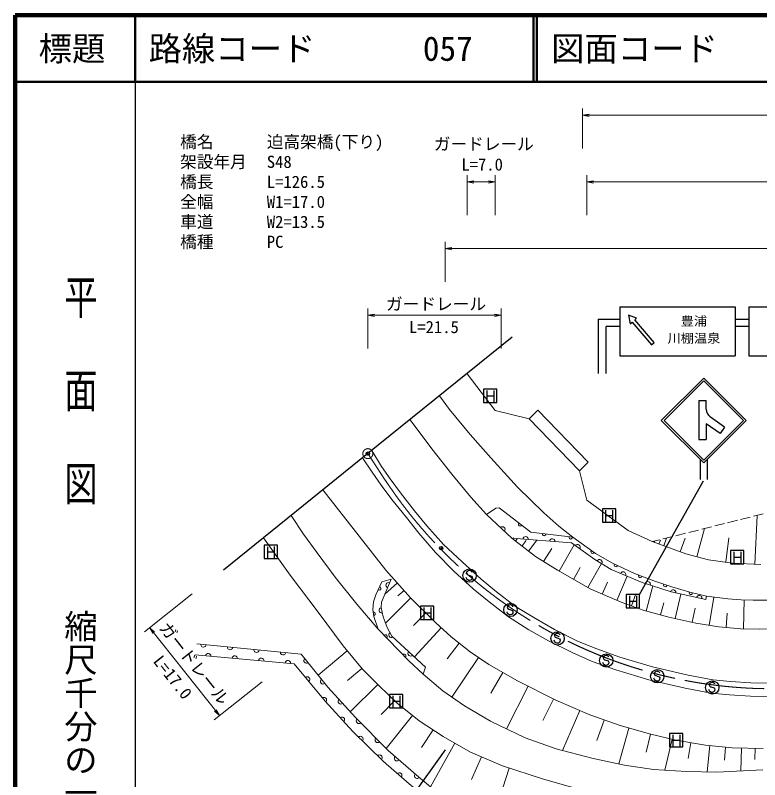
# Model space of a CAD drawing. Units: millimetres, scale not verified. Extents: x 40000 to 680000, y 20000 to 380000.
# Drawn here: x 40000 to 151668, y 265339 to 380000 of the extents above; entities that cross this region are included whole.
import ezdxf
from ezdxf.enums import TextEntityAlignment as Align

# ---------------------------------------------------------------- set-up
doc = ezdxf.new("R2010")
doc.units = ezdxf.units.MM
doc.header["$LTSCALE"] = 1000
doc.header["$PDMODE"] = 32
doc.header["$PDSIZE"] = 500
doc.linetypes.add('CHAIN', pattern=[18.5, 12, -1.5, 3.5, -1.5])
for name, color, linetype, lineweight in [('M-BMK', 2, 'CHAIN', 13), ('M-BMK-OTRS', 5, 'Continuous', 25), ('M-STR-HTXT', 7, 'Continuous', 13), ('M-STR-STRC', 7, 'Continuous', 25), ('M-TTL', 2, 'Continuous', 140), ('M-TTL-BAND', 7, 'Continuous', 25), ('M-TTL-LINE', 7, 'Continuous', 50), ('M-WORK', 1, 'Continuous', 13)]:
    doc.layers.add(name, color=color, linetype=linetype, lineweight=lineweight)
doc.layers.add('M-OTRS', color=6, linetype='Continuous')
doc.layers.add('M-TTL-TXT', color=7, linetype='Continuous')
doc.styles.add('@ＭＳ ゴシック', font='')
doc.styles.add('ＭＳ ゴシック', font='')
doc.styles.get('@ＭＳ ゴシック').set_extended_font_data('@MS Gothic')
doc.styles.get('ＭＳ ゴシック').set_extended_font_data('MS Gothic')

# ---------------------------------------------------------------- blocks, each defined once
blk = doc.blocks.new('open_arrow')
at = {"color": 0, "linetype": 'Continuous', "lineweight": -2}
blk.add_lwpolyline([(7.5, 1.25), (0, 0), (7.5, -1.25)], dxfattribs=at)

msp = doc.modelspace()

# ---------------------------------------------------------------- linework, layer by layer
at = {"layer": 'M-BMK'}
msp.add_line((92886, 314246), (95501, 310282), dxfattribs=at)
msp.add_circle((92886, 314246), 750, dxfattribs=at)
msp.add_arc((153557, 348489), 69500, 213.34864, 286.93078, dxfattribs=at)
at = {"layer": 'M-BMK-OTRS'}
for p, q in [((114554, 331704), (92886, 314246)), ((92886, 314246), (71218, 296787))]:
    msp.add_line(p, q, dxfattribs=at)
at = {"layer": 'M-OTRS'}
for p in [(92886, 314246), (103861, 300080)]:
    msp.add_point(p, dxfattribs=at)
at = {"layer": 'M-STR-HTXT'}
for p, q in [((125066, 360000), (125066, 366000)), ((125066, 365000), (205674, 365000)), ((107773, 350000), (107773, 356000)), ((111960, 350000), (111960, 356000)), ((125736, 350000), (125736, 356000)), ((107773, 355000), (111960, 355000)), ((125736, 355000), (261927, 355000)), ((104473, 340000), (104473, 346000)), ((104473, 345000), (225356, 345000)), ((92886, 330000), (92886, 336000)), ((112879, 330000), (112879, 336000)), ((92886, 335000), (112879, 335000)), ((66525, 293230), (59362, 287540)), ((60145, 288162), (70639, 274950)), ((77019, 280019), (69856, 274328))]:
    msp.add_line(p, q, dxfattribs=at)
at = {"layer": 'M-STR-STRC'}
for p, q in [((130683, 336268), (130683, 328897)), ((130683, 336268), (147978, 336268)), ((147978, 336268), (147978, 328897)), ((150020, 336268), (150020, 328897)), ((150020, 336268), (167315, 336268)), ((133201, 334559), (131965, 335000)), ((131965, 335000), (132222, 333712)), ((127419, 334421), (128641, 334421)), ((127419, 334421), (127419, 326268)), ((128641, 334421), (130683, 334421)), ((132222, 333712), (132510, 333961)), ((132510, 333961), (135440, 330571)), ((132913, 334310), (133201, 334559)), ((135843, 330920), (132913, 334310)), ((147978, 334421), (150020, 334421)), ((128641, 326268), (128641, 333333)), ((130683, 333333), (128641, 333333)), ((150020, 333333), (147978, 333333)), ((135440, 330571), (135843, 330920)), ((130683, 328897), (147978, 328897)), ((150020, 328897), (167315, 328897)), ((112253, 323941), (110253, 323941)), ((110253, 323941), (110253, 321941)), ((110793, 322026), (110793, 323726)), ((111785, 323736), (111785, 322032)), ((112253, 321941), (112253, 323941)), ((110793, 322941), (111785, 322941)), ((142520, 322204), (142520, 316359)), ((142520, 322204), (143651, 322204)), ((143651, 320900), (143651, 322204)), ((110253, 321941), (112253, 321941)), ((146386, 318244), (144270, 319716)), ((145715, 317280), (143651, 318716)), ((143651, 318716), (143651, 316359)), ((146386, 318244), (145715, 317280)), ((142520, 316359), (143651, 316359)), ((142774, 310366), (142774, 313366)), ((143774, 313366), (143774, 310366)), ((133646, 293121), (143253, 310192)), ((130061, 305968), (128061, 305968)), ((128061, 305968), (128061, 303968)), ((128601, 304053), (128601, 305753)), ((129593, 305764), (129593, 304059)), ((130061, 303968), (130061, 305968)), ((128061, 303968), (130061, 303968)), ((128601, 304968), (129593, 304968)), ((79327, 300509), (77327, 300509)), ((77327, 300509), (77327, 298509)), ((79327, 298509), (79327, 300509)), ((77867, 298594), (77867, 300294)), ((77867, 299509), (78858, 299509)), ((78858, 300305), (78858, 298600)), ((149292, 299720), (147292, 299720)), ((147292, 299720), (147292, 297720)), ((147833, 297805), (147833, 299505)), ((148824, 299515), (148824, 297811)), ((149292, 297720), (149292, 299720)), ((77327, 298509), (79327, 298509)), ((147833, 298720), (148824, 298720)), ((147292, 297720), (149292, 297720)), ((107692, 296449), (107676, 296336)), ((107676, 296336), (107762, 296153)), ((107821, 296588), (107692, 296449)), ((107762, 296153), (107913, 296080)), ((107952, 296681), (107821, 296588)), ((107913, 296080), (108445, 295891)), ((108118, 296714), (107952, 296681)), ((108233, 296698), (108118, 296714)), ((108378, 296625), (108233, 296698)), ((108488, 296551), (108378, 296625)), ((108445, 295891), (108525, 295719)), ((108522, 296439), (108488, 296551)), ((107678, 295561), (107639, 295671)), ((107763, 295383), (107678, 295561)), ((107866, 295310), (107763, 295383)), ((108012, 295235), (107866, 295310)), ((108132, 295218), (108012, 295235)), ((108300, 295246), (108132, 295218)), ((108425, 295342), (108300, 295246)), ((108495, 295491), (108425, 295342)), ((108525, 295719), (108495, 295491)), ((133646, 293121), (131646, 293121)), ((131646, 293121), (131646, 291121)), ((132186, 291206), (132186, 292906)), ((133177, 292916), (133177, 291212)), ((133646, 291121), (133646, 293121)), ((102781, 291368), (100781, 291368)), ((100781, 291368), (100781, 289368)), ((102781, 289368), (102781, 291368)), ((113814, 291299), (113798, 291185)), ((113943, 291438), (113814, 291299)), ((114074, 291530), (113943, 291438)), ((114240, 291564), (114074, 291530)), ((114356, 291548), (114240, 291564)), ((114500, 291475), (114356, 291548)), ((114610, 291401), (114500, 291475)), ((114644, 291289), (114610, 291401)), ((132186, 292121), (133177, 292121)), ((101321, 289453), (101321, 291152)), ((101321, 290368), (102313, 290368)), ((102313, 291163), (102313, 289458)), ((113801, 290410), (113762, 290520)), ((113798, 291185), (113884, 291003)), ((113885, 290233), (113801, 290410)), ((113884, 291003), (114035, 290929)), ((113988, 290159), (113885, 290233)), ((114134, 290084), (113988, 290159)), ((114035, 290929), (114567, 290741)), ((114422, 290096), (114254, 290067)), ((114547, 290192), (114422, 290096)), ((114618, 290341), (114547, 290192)), ((114567, 290741), (114647, 290569)), ((114647, 290569), (114618, 290341)), ((131646, 291121), (133646, 291121)), ((100781, 289368), (102781, 289368)), ((114254, 290067), (114134, 290084)), ((120893, 287030), (120877, 286916)), ((120877, 286916), (120962, 286734)), ((121021, 287169), (120893, 287030)), ((120962, 286734), (121113, 286661)), ((121152, 287262), (121021, 287169)), ((121113, 286661), (121646, 286472)), ((121318, 287295), (121152, 287262)), ((121434, 287279), (121318, 287295)), ((121578, 287206), (121434, 287279)), ((121688, 287132), (121578, 287206)), ((121723, 287020), (121688, 287132)), ((120879, 286142), (120840, 286252)), ((120963, 285964), (120879, 286142)), ((121066, 285890), (120963, 285964)), ((121213, 285815), (121066, 285890)), ((121333, 285798), (121213, 285815)), ((121500, 285827), (121333, 285798)), ((121625, 285923), (121500, 285827)), ((121696, 286072), (121625, 285923)), ((121646, 286472), (121726, 286300)), ((121726, 286300), (121696, 286072)), ((128190, 283710), (128174, 283596)), ((128174, 283596), (128260, 283414)), ((128318, 283848), (128190, 283710)), ((128260, 283414), (128411, 283340)), ((128450, 283941), (128318, 283848)), ((128411, 283340), (128943, 283152)), ((128616, 283975), (128450, 283941)), ((128731, 283958), (128616, 283975)), ((128876, 283886), (128731, 283958)), ((128985, 283811), (128876, 283886)), ((129020, 283700), (128985, 283811)), ((128176, 282821), (128137, 282931)), ((128260, 282644), (128176, 282821)), ((128364, 282570), (128260, 282644)), ((128510, 282495), (128364, 282570)), ((128630, 282478), (128510, 282495)), ((128798, 282507), (128630, 282478)), ((128922, 282603), (128798, 282507)), ((128993, 282752), (128922, 282603)), ((128943, 283152), (129023, 282979)), ((129023, 282979), (128993, 282752)), ((135852, 281338), (135836, 281225)), ((135836, 281225), (135922, 281042)), ((135981, 281477), (135852, 281338)), ((135922, 281042), (136073, 280969)), ((136112, 281570), (135981, 281477)), ((136073, 280969), (136605, 280780)), ((136278, 281603), (136112, 281570)), ((136393, 281587), (136278, 281603)), ((136538, 281514), (136393, 281587)), ((136648, 281440), (136538, 281514)), ((136682, 281328), (136648, 281440)), ((135838, 280450), (135799, 280560)), ((135922, 280272), (135838, 280450)), ((136026, 280199), (135922, 280272)), ((136172, 280124), (136026, 280199)), ((136292, 280107), (136172, 280124)), ((136460, 280135), (136292, 280107)), ((136585, 280231), (136460, 280135)), ((136655, 280380), (136585, 280231)), ((136605, 280780), (136685, 280608)), ((136685, 280608), (136655, 280380)), ((144226, 279798), (144098, 279660)), ((144358, 279891), (144226, 279798)), ((144524, 279925), (144358, 279891)), ((144639, 279908), (144524, 279925)), ((144784, 279836), (144639, 279908)), ((144893, 279761), (144784, 279836)), ((144084, 278771), (144045, 278881)), ((144098, 279660), (144082, 279546)), ((144082, 279546), (144168, 279364)), ((144168, 278594), (144084, 278771)), ((144168, 279364), (144319, 279290)), ((144319, 279290), (144851, 279102)), ((144901, 278702), (144830, 278553)), ((144851, 279102), (144931, 278929)), ((144928, 279650), (144893, 279761)), ((144931, 278929), (144901, 278702)), ((98143, 278132), (96143, 278132)), ((96143, 278132), (96143, 276132)), ((96683, 276217), (96683, 277917)), ((97675, 277928), (97675, 276223)), ((98143, 276132), (98143, 278132)), ((144272, 278520), (144168, 278594)), ((144418, 278445), (144272, 278520)), ((144538, 278428), (144418, 278445)), ((144706, 278457), (144538, 278428)), ((144830, 278553), (144706, 278457)), ((96683, 277132), (97675, 277132)), ((96143, 276132), (98143, 276132)), ((140134, 272266), (138134, 272266)), ((138134, 272266), (138134, 270266)), ((138675, 270351), (138675, 272051)), ((139666, 272062), (139666, 270357)), ((140134, 270266), (140134, 272266)), ((138675, 271266), (139666, 271266)), ((104505, 269833), (95821, 257729)), ((138134, 270266), (140134, 270266))]:
    msp.add_line(p, q, dxfattribs=at)
for points in [[(143274, 312866), (136910, 319230), (143274, 325594), (149638, 319230)], [(143274, 313290), (137334, 319230), (143274, 325169), (149214, 319230)]]:
    msp.add_lwpolyline(points, close=True, dxfattribs=at)
for centre in [(108150, 295963), (114272, 290812), (121350, 286544), (128647, 283223), (136309, 280852), (144555, 279173)]:
    msp.add_circle(centre, 1000, dxfattribs=at)
msp.add_arc((145094, 320900), 1442, 180, 235.17551, dxfattribs=at)
at = {"layer": 'M-TTL'}
for p, q in [((40000, 380000), (40000, 20000)), ((680000, 380000), (40000, 380000))]:
    msp.add_line(p, q, dxfattribs=at)
at = {"layer": 'M-TTL-BAND'}
msp.add_line((58000, 370000), (58000, 20000), dxfattribs=at)
at = {"layer": 'M-TTL-LINE'}
for p, q in [((58000, 380000), (58000, 370000)), ((117750, 380000), (117750, 370000)), ((118250, 380000), (118250, 370000)), ((40000, 370000), (680000, 370000))]:
    msp.add_line(p, q, dxfattribs=at)
at = {"layer": 'M-WORK'}
for p, q in [((107773, 326241), (111960, 320723)), ((103631, 322903), (105149, 320894)), ((105149, 320894), (108250, 317136)), ((111960, 320723), (117085, 319491)), ((118393, 320756), (117085, 319491)), ((125934, 312956), (118393, 320756)), ((102473, 314971), (99214, 319344)), ((117085, 319491), (124625, 311691)), ((108250, 317136), (111315, 313633)), ((93470, 314716), (94927, 312340)), ((105465, 311176), (102473, 314971)), ((92108, 313619), (93517, 311482)), ((111315, 313633), (115328, 309218)), ((94927, 312340), (96216, 310492)), ((124625, 311691), (125934, 312956)), ((93517, 311482), (94905, 309527)), ((108311, 307710), (105465, 311176)), ((124625, 311691), (125736, 307256)), ((96216, 310492), (97797, 308376)), ((95606, 296777), (86152, 308820)), ((94905, 309527), (96505, 307379)), ((115328, 309218), (119269, 305363)), ((96505, 307379), (98680, 304658)), ((97797, 308376), (99865, 305676)), ((110670, 305139), (108311, 307710)), ((125736, 307256), (131926, 302703)), ((99865, 305676), (101714, 303438)), ((110670, 305139), (112068, 306045)), ((112068, 306045), (112600, 306112)), ((119269, 305363), (121531, 303368)), ((150737, 304857), (152192, 305221)), ((83258, 302145), (81364, 304962)), ((98680, 304658), (100522, 302326)), ((146856, 303885), (148311, 304250)), ((148796, 304371), (150252, 304735)), ((150945, 297678), (151283, 304993)), ((101714, 303438), (104219, 300616)), ((121531, 303368), (123627, 301701)), ((141036, 302428), (142491, 302793)), ((142252, 298775), (143372, 303013)), ((142976, 302914), (144431, 303278)), ((144916, 303400), (146371, 303764)), ((77234, 301635), (81247, 296024)), ((85277, 299347), (83258, 302145)), ((100522, 302326), (103026, 299425)), ((118059, 298824), (114497, 301572)), ((114648, 301455), (114785, 301633)), ((131926, 302703), (135526, 301049)), ((137156, 301457), (138611, 301821)), ((137261, 300420), (137685, 301589)), ((139096, 301943), (140551, 302307)), ((139733, 299524), (140480, 301584)), ((146564, 297972), (147051, 301601)), ((104219, 300616), (107016, 298014)), ((115044, 301150), (115318, 301506)), ((116022, 300395), (116651, 301210)), ((117000, 299641), (118258, 301271)), ((121566, 296608), (123819, 300586)), ((135526, 301049), (136671, 301336)), ((135526, 301049), (140574, 299219)), ((135858, 300929), (135939, 301152)), ((136559, 300675), (136771, 301259)), ((88002, 295699), (85277, 299347)), ((103026, 299425), (105793, 296614)), ((119245, 298069), (120473, 299997)), ((121319, 296748), (118059, 298824)), ((140574, 299219), (143979, 298319)), ((143979, 298319), (147603, 297832)), ((107016, 298014), (109862, 295411)), ((123732, 295381), (124755, 297187)), ((125899, 294154), (127944, 297765)), ((147603, 297832), (151811, 297638)), ((81247, 296024), (85455, 290454)), ((99291, 292642), (95606, 296777)), ((105793, 296614), (108672, 293955)), ((126329, 293910), (121319, 296748)), ((130230, 292239), (131785, 295868)), ((91212, 291685), (88002, 295699)), ((95006, 295037), (96392, 295439)), ((97312, 294862), (95436, 293191)), ((109862, 295411), (112197, 293514)), ((128052, 293172), (128830, 294987)), ((98315, 293737), (97377, 292901)), ((108672, 293955), (111074, 292004)), ((130870, 291964), (126329, 293910)), ((134627, 290629), (135627, 294404)), ((99320, 292613), (95552, 288820)), ((103013, 288944), (99291, 292642)), ((112197, 293514), (115043, 291324)), ((132415, 291396), (133089, 293229)), ((138999, 289511), (139821, 293181)), ((143664, 292880), (143572, 292361)), ((143664, 292880), (146861, 292483)), ((144065, 288493), (144767, 292743)), ((146861, 292483), (148888, 292321)), ((94446, 287899), (91212, 291685)), ((111074, 292004), (113972, 289780)), ((115043, 291324), (118011, 289500)), ((134178, 290748), (130870, 291964)), ((136809, 290052), (137290, 291870)), ((148888, 292321), (150704, 292256)), ((149227, 287980), (149355, 292305)), ((150704, 292256), (154126, 292256)), ((85455, 290454), (89165, 285418)), ((101596, 290352), (99712, 288456)), ((138037, 289727), (134178, 290748)), ((141522, 288946), (141992, 291048)), ((146638, 288164), (146806, 290321)), ((113972, 289780), (117012, 287823)), ((118011, 289500), (120905, 287846)), ((142091, 288819), (138037, 289727)), ((103900, 288121), (99860, 283767)), ((105372, 286755), (103013, 288944)), ((117012, 287823), (119995, 286169)), ((120905, 287846), (124359, 286143)), ((145529, 288251), (142091, 288819)), ((148854, 287992), (145529, 288251)), ((151578, 287910), (148854, 287992)), ((154286, 287959), (151578, 287910)), ((108242, 284517), (105372, 286755)), ((106599, 285799), (104773, 283457)), ((119995, 286169), (123558, 284423)), ((124359, 286143), (127230, 284951)), ((89808, 284653), (85457, 280997)), ((89165, 285418), (92108, 281916)), ((111040, 282644), (108242, 284517)), ((123558, 284423), (126513, 283083)), ((127230, 284951), (130684, 283735)), ((109472, 283694), (105480, 277732)), ((130684, 283735), (135573, 282252)), ((101516, 282223), (101208, 281161)), ((115345, 280163), (111040, 282644)), ((126513, 283083), (130061, 281834)), ((135573, 282252), (140924, 281035)), ((92002, 282042), (89826, 280214)), ((92108, 281916), (94565, 279410)), ((101208, 281161), (104156, 278655)), ((113135, 281437), (111344, 278329)), ((130061, 281834), (135060, 280317)), ((140924, 281035), (144646, 280306)), ((121085, 277269), (115345, 280163)), ((135060, 280317), (140510, 279078)), ((144646, 280306), (147297, 280062)), ((147297, 280062), (150338, 279868)), ((150338, 279868), (153378, 279843)), ((94380, 279599), (90245, 275545)), ((94565, 279410), (97265, 276832)), ((104156, 278655), (107367, 276417)), ((116911, 279373), (113680, 272965)), ((140510, 279078), (144361, 278323)), ((144361, 278323), (147142, 278068)), ((147142, 278068), (150266, 277868)), ((150266, 277868), (153410, 277843)), ((96887, 277193), (94887, 275099)), ((97265, 276832), (100597, 274181)), ((107367, 276417), (111307, 274107)), ((120756, 277435), (119141, 274230)), ((126169, 275055), (121085, 277269)), ((124696, 275697), (122097, 269727)), ((99574, 274994), (95621, 270025)), ((100597, 274181), (104197, 271797)), ((111307, 274107), (116464, 271625)), ((130718, 273450), (126169, 275055)), ((128337, 274290), (127254, 271220)), ((132048, 273075), (130535, 267703)), ((135120, 272209), (130718, 273450)), ((102684, 272799), (100931, 270152)), ((104197, 271797), (108308, 269486)), ((135273, 272173), (134636, 269457)), ((139061, 271285), (135120, 272209)), ((105936, 270819), (102267, 264291)), ((116464, 271625), (121158, 269971)), ((138533, 271409), (137442, 266757)), ((143512, 270531), (139061, 271285)), ((141353, 270897), (140954, 268541)), ((108308, 269486), (113100, 267419)), ((121158, 269971), (126485, 268585)), ((147526, 270142), (143512, 270531)), ((144186, 270466), (143803, 266516)), ((146556, 270236), (146365, 268261)), ((152172, 270044), (147526, 270142)), ((148932, 270112), (148860, 266673)), ((150996, 270069), (150960, 268349)), ((109936, 268784), (108452, 265346)), ((126485, 268585), (131399, 267515)), ((113100, 267419), (119254, 265400)), ((131399, 267515), (135729, 266858)), ((114095, 267092), (111145, 258100)), ((135729, 266858), (140666, 266566)), ((140666, 266566), (145215, 266493)), ((145215, 266493), (152123, 266834)), ((119254, 265400), (127329, 263113))]:
    msp.add_line(p, q, dxfattribs=at)
for points in [[(143572, 292361), (138383, 293496), (134053, 294923), (129383, 296869), (126935, 298393), (123432, 300858), (114497, 301572), (110670, 305139)], [(112600, 306112), (117335, 302480), (123627, 301701), (127016, 299285), (129578, 297809), (132902, 296285), (135772, 295182), (138464, 294258), (141205, 293447), (143664, 292880)], [(101208, 281161), (99019, 283156), (94446, 287899), (93762, 289826), (93622, 290853), (93719, 291999), (94108, 293091), (95006, 295037)], [(96392, 295439), (94916, 291969), (94884, 291158), (95192, 289747), (95808, 288158), (96506, 286893), (101516, 282223)], [(67228, 285716), (82892, 284184), (86894, 279210), (91053, 274661), (95942, 269699), (100491, 265758), (104699, 262280), (109394, 259118), (113869, 256515), (118613, 254083), (124280, 252405), (130094, 250969), (136029, 249899), (141283, 249291), (146902, 249072), (149811, 249031)], [(149811, 246789), (144283, 246963), (140902, 247182), (135040, 248082), (128667, 249371), (123194, 250879), (117843, 252606), (112662, 255209), (107846, 258128), (103297, 261242), (99065, 264696), (95246, 268052), (90648, 272552), (86465, 277101), (81843, 282744), (66976, 284054)]]:
    msp.add_lwpolyline(points, dxfattribs=at)
for centre, radius, start, end in [((113078, 302894), 400, 317.00955, 137.00955), ((115745, 303641), 254, 132.11849, 332.8962), ((116551, 301407), 400, 355.43434, 175.43434), ((119346, 302185), 254, 162.55884, 3.33655), ((123316, 301694), 254, 162.55884, 3.33655), ((120539, 301089), 400, 355.43434, 175.43434), ((124329, 300226), 400, 324.86581, 144.86581), ((126606, 299521), 254, 134.12536, 334.90308), ((127626, 297963), 400, 328.09705, 148.09705), ((130080, 297529), 254, 144.97795, 345.75567), ((131165, 296126), 400, 337.38014, 157.38014), ((133741, 295914), 254, 148.59533, 349.37304), ((96001, 294519), 400, 66.96317, 246.96317), ((134880, 294650), 400, 341.7584, 161.7584), ((94593, 294033), 254, 234.85619, 75.63391), ((137499, 294541), 254, 150.66003, 351.43774), ((138688, 293429), 400, 347.66091, 167.66091), ((141328, 293372), 254, 156.61653, 357.39424), ((142595, 292574), 400, 347.66091, 167.66091), ((93753, 290233), 254, 267.40322, 108.18094), ((94973, 290750), 400, 102.31945, 282.31945), ((95555, 286815), 254, 303.56408, 144.34179), ((96421, 287047), 400, 118.86716, 298.86716), ((68223, 285619), 400, 174.41276, 354.41276), ((72204, 285230), 400, 174.41276, 354.41276), ((76185, 284840), 400, 174.41276, 354.41276), ((80166, 284451), 400, 174.41276, 354.41276), ((99303, 284286), 400, 137.0146, 317.0146), ((68941, 283881), 400, 354.96573, 174.96573), ((72926, 283530), 400, 354.96573, 174.96573), ((76910, 283179), 400, 354.96573, 174.96573), ((80895, 282828), 400, 354.96573, 174.96573), ((83683, 283202), 400, 128.81323, 308.81323), ((98331, 283935), 254, 303.56408, 144.34179), ((83774, 280386), 400, 309.31629, 129.31629), ((86190, 280085), 400, 128.81323, 308.81323), ((86309, 277291), 400, 309.31629, 129.31629), ((88835, 277087), 400, 132.441, 312.441), ((89006, 274338), 400, 312.60742, 132.60742), ((91554, 274153), 400, 134.57559, 314.57559), ((91773, 271451), 400, 315.61277, 135.61277), ((94361, 271304), 400, 134.57559, 314.57559), ((94632, 268653), 400, 315.61277, 135.61277), ((97263, 268555), 400, 139.09728, 319.09728), ((97605, 265979), 400, 318.68515, 138.68515), ((100286, 265936), 400, 139.09728, 319.09728)]:
    msp.add_arc(centre, radius, start, end, dxfattribs=at)

# ---------------------------------------------------------------- block references
at = {"layer": 'M-STR-HTXT', "xscale": 133, "yscale": 133}
for p in [(125066, 365000), (107773, 355000), (125736, 355000), (104473, 345000), (92886, 335000)]:
    msp.add_blockref('open_arrow', p, dxfattribs=at)
for p, rotation in [((111960, 355000), 180), ((112879, 335000), 180), ((60145, 288162), 308.5), ((70639, 274950), 128.5)]:
    msp.add_blockref('open_arrow', p, dxfattribs=dict(at, rotation=rotation))

# ---------------------------------------------------------------- texts
at = {"layer": 'M-STR-HTXT', "style": 'ＭＳ ゴシック'}
for s, p in [('橋名', (64726, 361023)), ('迫高架橋(下り)', (77726, 361023)), ('架設年月', (64726, 358023)), ('S48', (77726, 358023)), ('橋長', (64726, 355023)), ('L=126.5', (77726, 355023)), ('全幅', (64726, 352023)), ('W1=17.0', (77726, 352023)), ('車道', (64726, 349023)), ('W2=13.5', (77726, 349023)), ('橋種', (64726, 346023)), ('PC', (77726, 346023))]:
    msp.add_text(s, height=1833, dxfattribs=at).set_placement(p, align=Align.MIDDLE_LEFT)
for p in [(110281, 360695), (103116, 336694)]:
    msp.add_text('ガードレール', height=1833, dxfattribs=at).set_placement(p, align=Align.MIDDLE_CENTER)
for s, p in [('L=7.0', (110030, 356160)), ('L=21.5', (102797, 331778))]:
    msp.add_text(s, height=1833, dxfattribs=at).set_placement(p, align=Align.BOTTOM_CENTER)
msp.add_text('ガードレール', height=1833, rotation=308.461, dxfattribs=at).set_placement((66848, 282799), align=Align.MIDDLE_CENTER)
msp.add_text('L=17.0', height=1833, rotation=308.461, dxfattribs=at).set_placement((62469, 279803), align=Align.BOTTOM_CENTER)
at = {"layer": 'M-STR-STRC', "style": 'ＭＳ ゴシック', "width": 1.1}
for s, p in [('豊浦', (141802, 333064)), ('川棚温泉', (141802, 330484))]:
    msp.add_text(s, height=1320, dxfattribs=at).set_placement(p, align=Align.BOTTOM_CENTER)
at = {"layer": 'M-TTL-BAND', "style": '@ＭＳ ゴシック', "width": 1.4}
msp.add_text('平  面  図', height=3666, rotation=270, dxfattribs=at).set_placement((49777, 323805), align=Align.MIDDLE_CENTER)
at = {"layer": 'M-TTL-BAND', "style": '@ＭＳ ゴシック'}
msp.add_text('縮尺千分の一', height=3666, rotation=270, dxfattribs=at).set_placement((49777, 275885), align=Align.MIDDLE_CENTER)
at = {"layer": 'M-TTL-TXT', "style": 'ＭＳ ゴシック'}
msp.add_text('標題', height=3666, dxfattribs=at).set_placement((48500, 375000), align=Align.MIDDLE_CENTER)
for s, p in [('路線コード', (60000, 375000)), ('057', (101142, 375000)), ('図面コード', (120380, 375000))]:
    msp.add_text(s, height=3666, dxfattribs=at).set_placement(p, align=Align.MIDDLE_LEFT)

doc.saveas('drawing.dxf')
